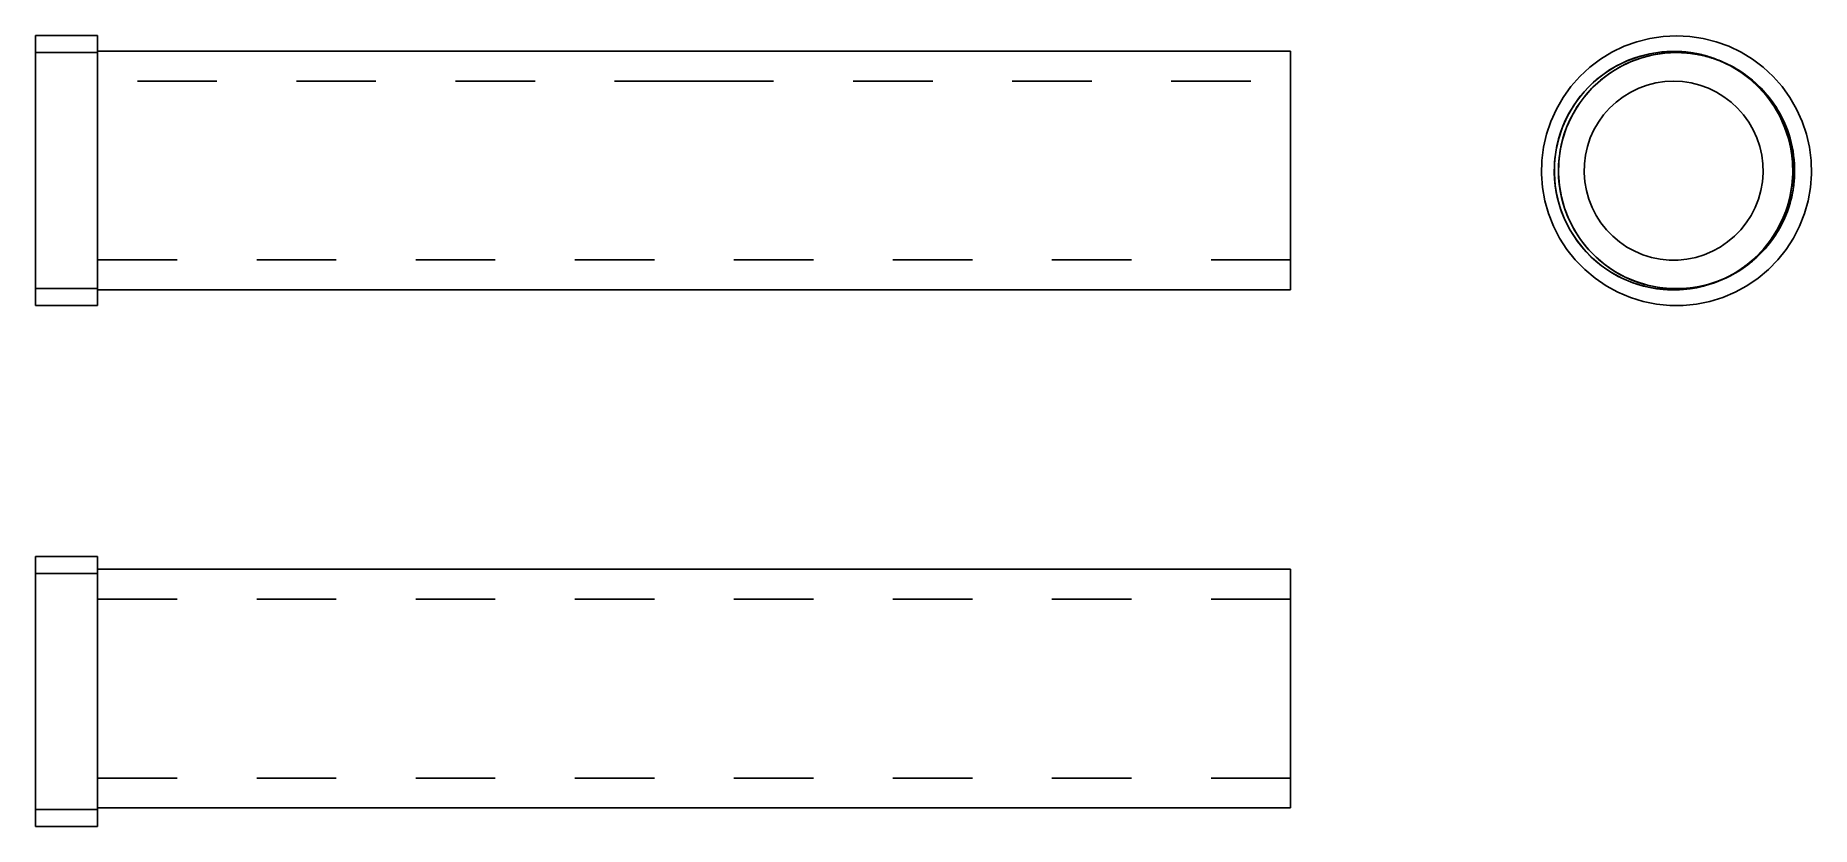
# Model space of a CAD drawing. Extents: x 0 to 2.23, y 0 to 0.99.
import ezdxf

# ---------------------------------------------------------------- set-up
doc = ezdxf.new("R2010")
doc.units = 0
doc.linetypes.add('HIDDEN', pattern=[0.078906, 0.05263, -0.026276])
for name, color, linetype in [('FRONT', 7, 'CONTINUOUS'), ('FRONT_HID', 7, 'HIDDEN'), ('LEFT', 7, 'CONTINUOUS'), ('LEFT_HID', 7, 'HIDDEN'), ('TOP', 7, 'CONTINUOUS'), ('TOP_HID', 7, 'HIDDEN')]:
    doc.layers.add(name, color=color, linetype=linetype)

msp = doc.modelspace()

# ---------------------------------------------------------------- linework, layer by layer
at = {"layer": 'FRONT'}
for p, q in [((0.078125, 0.994572), (0, 0.994572)), ((0, 0.655099), (0, 0.994572)), ((0.078125, 0.655099), (0.078125, 0.994572)), ((0.828125, 0.974836), (0.078125, 0.974836)), ((0.828125, 0.974836), (1.578125, 0.974836)), ((1.578125, 0.674836), (1.578125, 0.974836)), ((0.078125, 0.674836), (0.828125, 0.674836)), ((1.578125, 0.674836), (0.828125, 0.674836)), ((0, 0.655099), (0.078125, 0.655099))]:
    msp.add_line(p, q, dxfattribs=at)
at = {"layer": 'FRONT_HID', "linetype": 'HIDDEN'}
for p, q in [((0, 0.973355), (0, 0.676316)), ((0, 0.676316), (0, 0.973355)), ((0.078125, 0.973355), (0, 0.973355)), ((0.078125, 0.974836), (0.078125, 0.961624)), ((0.078125, 0.674836), (0.078125, 0.974836)), ((0.078125, 0.973355), (0.078125, 0.961624)), ((0.078125, 0.676316), (0.078125, 0.973355)), ((0.078125, 0.961624), (0.078125, 0.688047)), ((0.078125, 0.961624), (0.078125, 0.688047)), ((0.078125, 0.937336), (0.078125, 0.712336)), ((0.078125, 0.712336), (0.078125, 0.937336)), ((0.828125, 0.937336), (0.078125, 0.937336)), ((0.828125, 0.937336), (1.578125, 0.937336)), ((1.578125, 0.937336), (1.578125, 0.712336)), ((1.578125, 0.712336), (1.578125, 0.937336)), ((0.078125, 0.712336), (0.828125, 0.712336)), ((1.578125, 0.712336), (0.828125, 0.712336)), ((0, 0.676316), (0.078125, 0.676316)), ((0.078125, 0.688047), (0.078125, 0.674836)), ((0.078125, 0.688047), (0.078125, 0.676316))]:
    msp.add_line(p, q, dxfattribs=at)
at = {"layer": 'LEFT'}
for p, q in [((1.997502, 0.981033), (2.013403, 0.98682)), ((2.013403, 0.98682), (2.029801, 0.990996)), ((2.029801, 0.990996), (2.046534, 0.993518)), ((2.046534, 0.993518), (2.063434, 0.994361)), ((2.063434, 0.994361), (2.080334, 0.993518)), ((2.080334, 0.993518), (2.097067, 0.990996)), ((2.097067, 0.990996), (2.113465, 0.98682)), ((2.113465, 0.98682), (2.129366, 0.981033)), ((1.954329, 0.95465), (1.967818, 0.964868)), ((1.967818, 0.964868), (1.982257, 0.973691)), ((1.982257, 0.973691), (1.997502, 0.981033)), ((1.992404, 0.955058), (2.005744, 0.961482)), ((2.005744, 0.961482), (2.019657, 0.966546)), ((2.019657, 0.966546), (2.034005, 0.970199)), ((2.034005, 0.970199), (2.048646, 0.972406)), ((2.048646, 0.972406), (2.063434, 0.973144)), ((2.063434, 0.973144), (2.078222, 0.972406)), ((2.078222, 0.972406), (2.092863, 0.970199)), ((2.092863, 0.970199), (2.107211, 0.966546)), ((2.107211, 0.966546), (2.121124, 0.961482)), ((2.121124, 0.961482), (2.134464, 0.955058)), ((2.121288, 0.961413), (2.126231, 0.959079)), ((2.129366, 0.981033), (2.144611, 0.973691)), ((2.144611, 0.973691), (2.15905, 0.964868)), ((2.15905, 0.964868), (2.172539, 0.95465)), ((1.930728, 0.930454), (1.941925, 0.943141)), ((1.941925, 0.943141), (1.954329, 0.95465)), ((1.957114, 0.928326), (1.967967, 0.938397)), ((1.967967, 0.938397), (1.97977, 0.947337)), ((1.97977, 0.947337), (1.992404, 0.955058)), ((2.126231, 0.959079), (2.131085, 0.956567)), ((2.131085, 0.956567), (2.135845, 0.95388)), ((2.134464, 0.955058), (2.147098, 0.947337)), ((2.135845, 0.95388), (2.140504, 0.951021)), ((2.140504, 0.951021), (2.145056, 0.947994)), ((2.145056, 0.947994), (2.149494, 0.944804)), ((2.147098, 0.947337), (2.158901, 0.938397)), ((2.149494, 0.944804), (2.153813, 0.941454)), ((2.153813, 0.941454), (2.158007, 0.937948)), ((2.158007, 0.937948), (2.162071, 0.934292)), ((2.158901, 0.938397), (2.169754, 0.928326)), ((2.172539, 0.95465), (2.184943, 0.943141)), ((2.184943, 0.943141), (2.19614, 0.930454)), ((1.91239, 0.90206), (1.920851, 0.916715)), ((1.920851, 0.916715), (1.930728, 0.930454)), ((1.938674, 0.905203), (1.947317, 0.917225)), ((1.947317, 0.917225), (1.957114, 0.928326)), ((1.98742, 0.910805), (1.99636, 0.917576)), ((1.99636, 0.917576), (2.00593, 0.923424)), ((2.00593, 0.923424), (2.016035, 0.928291)), ((2.016035, 0.928291), (2.026573, 0.932126)), ((2.026573, 0.932126), (2.037442, 0.934894)), ((2.037442, 0.934894), (2.048532, 0.936565)), ((2.048532, 0.936565), (2.059733, 0.937125)), ((2.059733, 0.937125), (2.070935, 0.936565)), ((2.070935, 0.936565), (2.082025, 0.934894)), ((2.082025, 0.934894), (2.092893, 0.932126)), ((2.092893, 0.932126), (2.103432, 0.928291)), ((2.103432, 0.928291), (2.113537, 0.923424)), ((2.113537, 0.923424), (2.123107, 0.917576)), ((2.123107, 0.917576), (2.132047, 0.910805)), ((2.162071, 0.934292), (2.165999, 0.930491)), ((2.165999, 0.930491), (2.169785, 0.926549)), ((2.169754, 0.928326), (2.179551, 0.917225)), ((2.169785, 0.926549), (2.173426, 0.922472)), ((2.173426, 0.922472), (2.176915, 0.918264)), ((2.176915, 0.918264), (2.180249, 0.913933)), ((2.179551, 0.917225), (2.188195, 0.905203)), ((2.19614, 0.930454), (2.206017, 0.916715)), ((2.206017, 0.916715), (2.214478, 0.90206)), ((1.905431, 0.886636), (1.91239, 0.90206)), ((1.931271, 0.892381), (1.938674, 0.905203)), ((1.965231, 0.885661), (1.971777, 0.894767)), ((1.971777, 0.894767), (1.979198, 0.903176)), ((1.979198, 0.903176), (1.98742, 0.910805)), ((2.132047, 0.910805), (2.140268, 0.903176)), ((2.140268, 0.903176), (2.147689, 0.894767)), ((2.147689, 0.894767), (2.154236, 0.885661)), ((2.180249, 0.913933), (2.183423, 0.909482)), ((2.183423, 0.909482), (2.186433, 0.904919)), ((2.186433, 0.904919), (2.189274, 0.90025)), ((2.188195, 0.905203), (2.195598, 0.892381)), ((2.189274, 0.90025), (2.191944, 0.89548)), ((2.191944, 0.89548), (2.194437, 0.890616)), ((2.214478, 0.90206), (2.221438, 0.886636)), ((1.900041, 0.870596), (1.905431, 0.886636)), ((1.920465, 0.86485), (1.925181, 0.878885)), ((1.925181, 0.878885), (1.931271, 0.892381)), ((1.95501, 0.865725), (1.959623, 0.875948)), ((1.959623, 0.875948), (1.965231, 0.885661)), ((2.154236, 0.885661), (2.159844, 0.875948)), ((2.159844, 0.875948), (2.164457, 0.865725)), ((2.194437, 0.890616), (2.196752, 0.885664)), ((2.195598, 0.892381), (2.201687, 0.878885)), ((2.196752, 0.885664), (2.198885, 0.880631)), ((2.198885, 0.880631), (2.200833, 0.875524)), ((2.200833, 0.875524), (2.202594, 0.870349)), ((2.201687, 0.878885), (2.206403, 0.86485)), ((2.221438, 0.886636), (2.226827, 0.870596)), ((1.894172, 0.837309), (1.896276, 0.854099)), ((1.896276, 0.854099), (1.900041, 0.870596)), ((1.91533, 0.835723), (1.917171, 0.850415)), ((1.917171, 0.850415), (1.920465, 0.86485)), ((1.948943, 0.84416), (1.951438, 0.855094)), ((1.951438, 0.855094), (1.95501, 0.865725)), ((2.164457, 0.865725), (2.168029, 0.855094)), ((2.168029, 0.855094), (2.170524, 0.84416)), ((2.202594, 0.870349), (2.204165, 0.865114)), ((2.204165, 0.865114), (2.205545, 0.859825)), ((2.205545, 0.859825), (2.20673, 0.854489)), ((2.206403, 0.86485), (2.209697, 0.850415)), ((2.20673, 0.854489), (2.207721, 0.849113)), ((2.207721, 0.849113), (2.208515, 0.843705)), ((2.209697, 0.850415), (2.211539, 0.835723)), ((2.226827, 0.870596), (2.230592, 0.854099)), ((2.230592, 0.854099), (2.232696, 0.837309)), ((1.89375, 0.820393), (1.894172, 0.837309)), ((1.914961, 0.820922), (1.91533, 0.835723)), ((1.947268, 0.82182), (1.947548, 0.833032)), ((1.947548, 0.833032), (1.948943, 0.84416)), ((2.170524, 0.84416), (2.171919, 0.833032)), ((2.171919, 0.833032), (2.172198, 0.82182)), ((2.208515, 0.843705), (2.209111, 0.838272)), ((2.209111, 0.838272), (2.209509, 0.83282)), ((2.209509, 0.83282), (2.209709, 0.827358)), ((2.209709, 0.827358), (2.209709, 0.821891)), ((2.211539, 0.835723), (2.211908, 0.820922)), ((2.232696, 0.837309), (2.233118, 0.820393)), ((1.895015, 0.803519), (1.89375, 0.820393)), ((1.916067, 0.806157), (1.914961, 0.820922)), ((1.918638, 0.791576), (1.916067, 0.806157)), ((1.948107, 0.810636), (1.947268, 0.82182)), ((1.950054, 0.799591), (1.948107, 0.810636)), ((2.17136, 0.810636), (2.169413, 0.799591)), ((2.172198, 0.82182), (2.17136, 0.810636)), ((2.208515, 0.805544), (2.207721, 0.800136)), ((2.210801, 0.806157), (2.20823, 0.791576)), ((2.209111, 0.810977), (2.208515, 0.805544)), ((2.209509, 0.816429), (2.209111, 0.810977)), ((2.209709, 0.821891), (2.209509, 0.816429)), ((2.211908, 0.820922), (2.210801, 0.806157)), ((2.233118, 0.820393), (2.231854, 0.803519)), ((1.897953, 0.786855), (1.895015, 0.803519)), ((1.902536, 0.770566), (1.897953, 0.786855)), ((1.922648, 0.777323), (1.918638, 0.791576)), ((1.953092, 0.788795), (1.950054, 0.799591)), ((1.957189, 0.778355), (1.953092, 0.788795)), ((2.166375, 0.788795), (2.162278, 0.778355)), ((2.169413, 0.799591), (2.166375, 0.788795)), ((2.204165, 0.784135), (2.202594, 0.7789)), ((2.205545, 0.789424), (2.204165, 0.784135)), ((2.20823, 0.791576), (2.20422, 0.777323)), ((2.20673, 0.79476), (2.205545, 0.789424)), ((2.207721, 0.800136), (2.20673, 0.79476)), ((2.228915, 0.786855), (2.224332, 0.770566)), ((2.231854, 0.803519), (2.228915, 0.786855)), ((1.908718, 0.754814), (1.902536, 0.770566)), ((1.928057, 0.76354), (1.922648, 0.777323)), ((1.934812, 0.750365), (1.928057, 0.76354)), ((1.962306, 0.768375), (1.957189, 0.778355)), ((1.96839, 0.758953), (1.962306, 0.768375)), ((2.157161, 0.768375), (2.151076, 0.758953)), ((2.162278, 0.778355), (2.157161, 0.768375)), ((2.198811, 0.76354), (2.192056, 0.750365)), ((2.196752, 0.763585), (2.194437, 0.758633)), ((2.198885, 0.768618), (2.196752, 0.763585)), ((2.20422, 0.777323), (2.198811, 0.76354)), ((2.200833, 0.773725), (2.198885, 0.768618)), ((2.202594, 0.7789), (2.200833, 0.773725)), ((2.224332, 0.770566), (2.21815, 0.754814)), ((1.916438, 0.739756), (1.908718, 0.754814)), ((1.925618, 0.725542), (1.916438, 0.739756)), ((1.942845, 0.737927), (1.934812, 0.750365)), ((1.952077, 0.726351), (1.942845, 0.737927)), ((1.975383, 0.750185), (1.96839, 0.758953)), ((1.983214, 0.742156), (1.975383, 0.750185)), ((1.991805, 0.734947), (1.983214, 0.742156)), ((2.136253, 0.742156), (2.127661, 0.734947)), ((2.144084, 0.750185), (2.136253, 0.742156)), ((2.151076, 0.758953), (2.144084, 0.750185)), ((2.184023, 0.737927), (2.174791, 0.726351)), ((2.183423, 0.739767), (2.180249, 0.735316)), ((2.186433, 0.74433), (2.183423, 0.739767)), ((2.192056, 0.750365), (2.184023, 0.737927)), ((2.189274, 0.748999), (2.186433, 0.74433)), ((2.191944, 0.753769), (2.189274, 0.748999)), ((2.194437, 0.758633), (2.191944, 0.753769)), ((2.210431, 0.739756), (2.20125, 0.725542)), ((2.21815, 0.754814), (2.210431, 0.739756)), ((1.936169, 0.712312), (1.925618, 0.725542)), ((1.962415, 0.715752), (1.952077, 0.726351)), ((1.973757, 0.706235), (1.962415, 0.715752)), ((2.001072, 0.728629), (1.991805, 0.734947)), ((2.010922, 0.723266), (2.001072, 0.728629)), ((2.021256, 0.718909), (2.010922, 0.723266)), ((2.031973, 0.715603), (2.021256, 0.718909)), ((2.042966, 0.713381), (2.031973, 0.715603)), ((2.087494, 0.715603), (2.076501, 0.713381)), ((2.098211, 0.718909), (2.087494, 0.715603)), ((2.108545, 0.723266), (2.098211, 0.718909)), ((2.118395, 0.728629), (2.108545, 0.723266)), ((2.127661, 0.734947), (2.118395, 0.728629)), ((2.164453, 0.715752), (2.153111, 0.706235)), ((2.162071, 0.714957), (2.158007, 0.711301)), ((2.165999, 0.718758), (2.162071, 0.714957)), ((2.174791, 0.726351), (2.164453, 0.715752)), ((2.169785, 0.7227), (2.165999, 0.718758)), ((2.173426, 0.726777), (2.169785, 0.7227)), ((2.176915, 0.730985), (2.173426, 0.726777)), ((2.180249, 0.735316), (2.176915, 0.730985)), ((2.20125, 0.725542), (2.1907, 0.712312)), ((1.947984, 0.700199), (1.936169, 0.712312)), ((1.960946, 0.689322), (1.947984, 0.700199)), ((1.985991, 0.697894), (1.973757, 0.706235)), ((1.998994, 0.690813), (1.985991, 0.697894)), ((2.054126, 0.712264), (2.042966, 0.713381)), ((2.065341, 0.712264), (2.054126, 0.712264)), ((2.076501, 0.713381), (2.065341, 0.712264)), ((2.131085, 0.692682), (2.126231, 0.69017)), ((2.140878, 0.697894), (2.127874, 0.690813)), ((2.135845, 0.695369), (2.131085, 0.692682)), ((2.140504, 0.698228), (2.135845, 0.695369)), ((2.145056, 0.701255), (2.140504, 0.698228)), ((2.153111, 0.706235), (2.140878, 0.697894)), ((2.149494, 0.704445), (2.145056, 0.701255)), ((2.153813, 0.707795), (2.149494, 0.704445)), ((2.158007, 0.711301), (2.153813, 0.707795)), ((2.178884, 0.700199), (2.165922, 0.689322)), ((2.1907, 0.712312), (2.178884, 0.700199)), ((1.974927, 0.67979), (1.960946, 0.689322)), ((1.989788, 0.671697), (1.974927, 0.67979)), ((2.005381, 0.665124), (1.989788, 0.671697)), ((2.012637, 0.685062), (1.998994, 0.690813)), ((2.026786, 0.680697), (2.012637, 0.685062)), ((2.041298, 0.677764), (2.026786, 0.680697)), ((2.056031, 0.676289), (2.041298, 0.677764)), ((2.070837, 0.676289), (2.056031, 0.676289)), ((2.08557, 0.677764), (2.070837, 0.676289)), ((2.100082, 0.680697), (2.08557, 0.677764)), ((2.114231, 0.685062), (2.100082, 0.680697)), ((2.127874, 0.690813), (2.114231, 0.685062)), ((2.126231, 0.69017), (2.121288, 0.687836)), ((2.13708, 0.671697), (2.121488, 0.665124)), ((2.151941, 0.67979), (2.13708, 0.671697)), ((2.165922, 0.689322), (2.151941, 0.67979)), ((2.02155, 0.660136), (2.005381, 0.665124)), ((2.038136, 0.656784), (2.02155, 0.660136)), ((2.054973, 0.655099), (2.038136, 0.656784)), ((2.071895, 0.655099), (2.054973, 0.655099)), ((2.088732, 0.656784), (2.071895, 0.655099)), ((2.105318, 0.660136), (2.088732, 0.656784)), ((2.121488, 0.665124), (2.105318, 0.660136))]:
    msp.add_line(p, q, dxfattribs=at)
at = {"layer": 'LEFT_HID', "linetype": 'HIDDEN'}
for p, q in [((1.987995, 0.956358), (2.001468, 0.962846)), ((1.994134, 0.95952), (2.001867, 0.963013)), ((1.998868, 0.958375), (2.006485, 0.961792)), ((2.001468, 0.962846), (2.01552, 0.96796)), ((2.001867, 0.963013), (2.009785, 0.966064)), ((2.006485, 0.961792), (2.014282, 0.964775)), ((2.009785, 0.966064), (2.017863, 0.968662)), ((2.014282, 0.964775), (2.022234, 0.967315)), ((2.01552, 0.96796), (2.030012, 0.97165)), ((2.017863, 0.968662), (2.026075, 0.9708)), ((2.022234, 0.967315), (2.030317, 0.969405)), ((2.026075, 0.9708), (2.034395, 0.972469)), ((2.030012, 0.97165), (2.044798, 0.973879)), ((2.030317, 0.969405), (2.038504, 0.971037)), ((2.034395, 0.972469), (2.042796, 0.973665)), ((2.038504, 0.971037), (2.04677, 0.972206)), ((2.042796, 0.973665), (2.051251, 0.974385)), ((2.044798, 0.973879), (2.059733, 0.974625)), ((2.04677, 0.972206), (2.055089, 0.97291)), ((2.051251, 0.974385), (2.059733, 0.974625)), ((2.055089, 0.97291), (2.063434, 0.973144)), ((2.059733, 0.974625), (2.06074, 0.974621)), ((2.059733, 0.974625), (2.074669, 0.973879)), ((2.06074, 0.974621), (2.061747, 0.974611)), ((2.061747, 0.974611), (2.062754, 0.974594)), ((2.062754, 0.974594), (2.06376, 0.97457)), ((2.063434, 0.973144), (2.064377, 0.973141)), ((2.06376, 0.97457), (2.064766, 0.97454)), ((2.064377, 0.973141), (2.065321, 0.973132)), ((2.064766, 0.97454), (2.065773, 0.974503)), ((2.065321, 0.973132), (2.066264, 0.973117)), ((2.065773, 0.974503), (2.066778, 0.974459)), ((2.066264, 0.973117), (2.067207, 0.973096)), ((2.066778, 0.974459), (2.067784, 0.974408)), ((2.067207, 0.973096), (2.06815, 0.973069)), ((2.067784, 0.974408), (2.068789, 0.974351)), ((2.06815, 0.973069), (2.069092, 0.973036)), ((2.068789, 0.974351), (2.069794, 0.974287)), ((2.069092, 0.973036), (2.070035, 0.972998)), ((2.069794, 0.974287), (2.070798, 0.974216)), ((2.070035, 0.972998), (2.070977, 0.972953)), ((2.070798, 0.974216), (2.071802, 0.974138)), ((2.070977, 0.972953), (2.071919, 0.972902)), ((2.071802, 0.974138), (2.072805, 0.974054)), ((2.071919, 0.972902), (2.072861, 0.972845)), ((2.072805, 0.974054), (2.073808, 0.973963)), ((2.072861, 0.972845), (2.073802, 0.972782)), ((2.073802, 0.972782), (2.074742, 0.972713)), ((2.073808, 0.973963), (2.07481, 0.973865)), ((2.074669, 0.973879), (2.089455, 0.97165)), ((2.074742, 0.972713), (2.075683, 0.972638)), ((2.07481, 0.973865), (2.075811, 0.97376)), ((2.075683, 0.972638), (2.076623, 0.972558)), ((2.075811, 0.97376), (2.076812, 0.973649)), ((2.076623, 0.972558), (2.077562, 0.972471)), ((2.076812, 0.973649), (2.077812, 0.973531)), ((2.077562, 0.972471), (2.078501, 0.972378)), ((2.077812, 0.973531), (2.078811, 0.973406)), ((2.078501, 0.972378), (2.079439, 0.972279)), ((2.078811, 0.973406), (2.079809, 0.973275)), ((2.079439, 0.972279), (2.080376, 0.972175)), ((2.079809, 0.973275), (2.080806, 0.973137)), ((2.080376, 0.972175), (2.081313, 0.972064)), ((2.080806, 0.973137), (2.081802, 0.972992)), ((2.081313, 0.972064), (2.082249, 0.971948)), ((2.081802, 0.972992), (2.082798, 0.972841)), ((2.082249, 0.971948), (2.083184, 0.971825)), ((2.082798, 0.972841), (2.083792, 0.972683)), ((2.083184, 0.971825), (2.084119, 0.971697)), ((2.083792, 0.972683), (2.084785, 0.972518)), ((2.084119, 0.971697), (2.085052, 0.971562)), ((2.084785, 0.972518), (2.085777, 0.972346)), ((2.085052, 0.971562), (2.085985, 0.971422)), ((2.085777, 0.972346), (2.086768, 0.972168)), ((2.085985, 0.971422), (2.086917, 0.971276)), ((2.086768, 0.972168), (2.087758, 0.971983)), ((2.086917, 0.971276), (2.087848, 0.971124)), ((2.087758, 0.971983), (2.088746, 0.971792)), ((2.087848, 0.971124), (2.088778, 0.970966)), ((2.088746, 0.971792), (2.089733, 0.971594)), ((2.088778, 0.970966), (2.089707, 0.970802)), ((2.089455, 0.97165), (2.103947, 0.96796)), ((2.089707, 0.970802), (2.090635, 0.970632)), ((2.089733, 0.971594), (2.090719, 0.971389)), ((2.090635, 0.970632), (2.091562, 0.970456)), ((2.090719, 0.971389), (2.091704, 0.971178)), ((2.091562, 0.970456), (2.092487, 0.970275)), ((2.091704, 0.971178), (2.092686, 0.97096)), ((2.092487, 0.970275), (2.093412, 0.970087)), ((2.092686, 0.97096), (2.093668, 0.970736)), ((2.093412, 0.970087), (2.094335, 0.969894)), ((2.093668, 0.970736), (2.094648, 0.970505)), ((2.094335, 0.969894), (2.095257, 0.969695)), ((2.094648, 0.970505), (2.095626, 0.970267)), ((2.095257, 0.969695), (2.096178, 0.96949)), ((2.095626, 0.970267), (2.096603, 0.970023)), ((2.096178, 0.96949), (2.097097, 0.969279)), ((2.096603, 0.970023), (2.097578, 0.969772)), ((2.097097, 0.969279), (2.098015, 0.969062)), ((2.097578, 0.969772), (2.098551, 0.969515)), ((2.098015, 0.969062), (2.098932, 0.96884)), ((2.098551, 0.969515), (2.099523, 0.969251)), ((2.098932, 0.96884), (2.099847, 0.968611)), ((2.099523, 0.969251), (2.100493, 0.968981)), ((2.099847, 0.968611), (2.100761, 0.968377)), ((2.100493, 0.968981), (2.101461, 0.968704)), ((2.100761, 0.968377), (2.101673, 0.968137)), ((2.101461, 0.968704), (2.102427, 0.96842)), ((2.101673, 0.968137), (2.102584, 0.967891)), ((2.102427, 0.96842), (2.103391, 0.968131)), ((2.102584, 0.967891), (2.103493, 0.96764)), ((2.103391, 0.968131), (2.104353, 0.967834)), ((2.103493, 0.96764), (2.1044, 0.967383)), ((2.103947, 0.96796), (2.117999, 0.962846)), ((2.104353, 0.967834), (2.105313, 0.967532)), ((2.1044, 0.967383), (2.105306, 0.96712)), ((2.105306, 0.96712), (2.10621, 0.966851)), ((2.105313, 0.967532), (2.106272, 0.967223)), ((2.10621, 0.966851), (2.107113, 0.966576)), ((2.106272, 0.967223), (2.107228, 0.966907)), ((2.107113, 0.966576), (2.108013, 0.966296)), ((2.107228, 0.966907), (2.108181, 0.966585)), ((2.108013, 0.966296), (2.108912, 0.96601)), ((2.108181, 0.966585), (2.109133, 0.966257)), ((2.108912, 0.96601), (2.109809, 0.965718)), ((2.109133, 0.966257), (2.110083, 0.965922)), ((2.109809, 0.965718), (2.110705, 0.965421)), ((2.110083, 0.965922), (2.11103, 0.965581)), ((2.110705, 0.965421), (2.111598, 0.965118)), ((2.11103, 0.965581), (2.111975, 0.965233)), ((2.111598, 0.965118), (2.112489, 0.964809)), ((2.111975, 0.965233), (2.112917, 0.96488)), ((2.112489, 0.964809), (2.113379, 0.964495)), ((2.112917, 0.96488), (2.113858, 0.964519)), ((2.113379, 0.964495), (2.114266, 0.964175)), ((2.113858, 0.964519), (2.114795, 0.964153)), ((2.114266, 0.964175), (2.115151, 0.963849)), ((2.114795, 0.964153), (2.115731, 0.96378)), ((2.115151, 0.963849), (2.116034, 0.963518)), ((2.115731, 0.96378), (2.116663, 0.963401)), ((2.116034, 0.963518), (2.116915, 0.963181)), ((2.116663, 0.963401), (2.117594, 0.963016)), ((2.116915, 0.963181), (2.117794, 0.962838)), ((2.117594, 0.963016), (2.118521, 0.962625)), ((2.117794, 0.962838), (2.118671, 0.96249)), ((2.117999, 0.962846), (2.131472, 0.956358)), ((2.118521, 0.962625), (2.119446, 0.962227)), ((2.118671, 0.96249), (2.119546, 0.962137)), ((2.119446, 0.962227), (2.120368, 0.961823)), ((2.119546, 0.962137), (2.120418, 0.961778)), ((2.120368, 0.961823), (2.121288, 0.961413)), ((2.120418, 0.961778), (2.121288, 0.961413)), ((2.121288, 0.961413), (2.12633, 0.959169)), ((1.952353, 0.92936), (1.963315, 0.939531)), ((1.959087, 0.935847), (1.965538, 0.94136)), ((1.963315, 0.939531), (1.975235, 0.94856)), ((1.964299, 0.935215), (1.970669, 0.940611)), ((1.965538, 0.94136), (1.97229, 0.9465)), ((1.970669, 0.940611), (1.977333, 0.94564)), ((1.97229, 0.9465), (1.979322, 0.95125)), ((1.975235, 0.94856), (1.987995, 0.956358)), ((1.977333, 0.94564), (1.984269, 0.950287)), ((1.979322, 0.95125), (1.986611, 0.955594)), ((1.984269, 0.950287), (1.991454, 0.954536)), ((1.986611, 0.955594), (1.994134, 0.95952)), ((1.991454, 0.954536), (1.998868, 0.958375)), ((2.12633, 0.959169), (2.131286, 0.956739)), ((2.131286, 0.956739), (2.136148, 0.954127)), ((2.131472, 0.956358), (2.144231, 0.94856)), ((2.136148, 0.954127), (2.140909, 0.951336)), ((2.140909, 0.951336), (2.145564, 0.948369)), ((2.144231, 0.94856), (2.156152, 0.939531)), ((2.145564, 0.948369), (2.150105, 0.945232)), ((2.150105, 0.945232), (2.154526, 0.941929)), ((2.154526, 0.941929), (2.158822, 0.938463)), ((2.156152, 0.939531), (2.167113, 0.92936)), ((2.158822, 0.938463), (2.162986, 0.934841)), ((1.93373, 0.906006), (1.942459, 0.918148)), ((1.936697, 0.910427), (1.941746, 0.917247)), ((1.941746, 0.917247), (1.947172, 0.923771)), ((1.942135, 0.910326), (1.947142, 0.917006)), ((1.942459, 0.918148), (1.952353, 0.92936)), ((1.947142, 0.917006), (1.952517, 0.923394)), ((1.947172, 0.923771), (1.952959, 0.929977)), ((1.952517, 0.923394), (1.958242, 0.92947)), ((1.952959, 0.929977), (1.959087, 0.935847)), ((1.958242, 0.92947), (1.964299, 0.935215)), ((2.162986, 0.934841), (2.167012, 0.931066)), ((2.167012, 0.931066), (2.170896, 0.927143)), ((2.167113, 0.92936), (2.177008, 0.918148)), ((2.170896, 0.927143), (2.174631, 0.92308)), ((2.174631, 0.92308), (2.178212, 0.91888)), ((2.177008, 0.918148), (2.185737, 0.906006)), ((2.178212, 0.91888), (2.181635, 0.914551)), ((1.923971, 0.888411), (1.927796, 0.895986)), ((1.926253, 0.893056), (1.93373, 0.906006)), ((1.927796, 0.895986), (1.932042, 0.903332)), ((1.929471, 0.888749), (1.933286, 0.896175)), ((1.932042, 0.903332), (1.936697, 0.910427)), ((1.933286, 0.896175), (1.937511, 0.903375)), ((1.937511, 0.903375), (1.942135, 0.910326)), ((2.181635, 0.914551), (2.184894, 0.910097)), ((2.184894, 0.910097), (2.187986, 0.905525)), ((2.185737, 0.906006), (2.193214, 0.893056)), ((2.187986, 0.905525), (2.190906, 0.900841)), ((2.190906, 0.900841), (2.19365, 0.896052)), ((2.19365, 0.896052), (2.196214, 0.891165)), ((1.915147, 0.864561), (1.917637, 0.872673)), ((1.91534, 0.865251), (1.920102, 0.879426)), ((1.917637, 0.872673), (1.920582, 0.880631)), ((1.920102, 0.879426), (1.926253, 0.893056)), ((1.920582, 0.880631), (1.923971, 0.888411)), ((1.920608, 0.865353), (1.923122, 0.873314)), ((1.923122, 0.873314), (1.926079, 0.881121)), ((1.926079, 0.881121), (1.929471, 0.888749)), ((2.193214, 0.893056), (2.199364, 0.879426)), ((2.196214, 0.891165), (2.198595, 0.886185)), ((2.198595, 0.886185), (2.200789, 0.881121)), ((2.199364, 0.879426), (2.204127, 0.865251)), ((2.200789, 0.881121), (2.202793, 0.875978)), ((2.202793, 0.875978), (2.204605, 0.870765)), ((1.910153, 0.835834), (1.912012, 0.850672)), ((1.911563, 0.847979), (1.913121, 0.856321)), ((1.912012, 0.850672), (1.91534, 0.865251)), ((1.913121, 0.856321), (1.915147, 0.864561)), ((1.915798, 0.840801), (1.91694, 0.849071)), ((1.91694, 0.849071), (1.918545, 0.857263)), ((1.918545, 0.857263), (1.920608, 0.865353)), ((2.204127, 0.865251), (2.207455, 0.850672)), ((2.204605, 0.870765), (2.206222, 0.865488)), ((2.206222, 0.865488), (2.207641, 0.860154)), ((2.207455, 0.850672), (2.209314, 0.835834)), ((2.207641, 0.860154), (2.208862, 0.854771)), ((2.208862, 0.854771), (2.209882, 0.849347)), ((2.209882, 0.849347), (2.210699, 0.843889)), ((1.909747, 0.822614), (1.909873, 0.831099)), ((1.90978, 0.820885), (1.910153, 0.835834)), ((1.909873, 0.831099), (1.910479, 0.839563)), ((1.910479, 0.839563), (1.911563, 0.847979)), ((1.914915, 0.824134), (1.915122, 0.83248)), ((1.915122, 0.83248), (1.915798, 0.840801)), ((2.209314, 0.835834), (2.209687, 0.820885)), ((2.210699, 0.843889), (2.211313, 0.838404)), ((2.211313, 0.838404), (2.211723, 0.8329)), ((2.211723, 0.8329), (2.211928, 0.827384)), ((2.211928, 0.827384), (2.211928, 0.821865)), ((1.910101, 0.814136), (1.909747, 0.822614)), ((1.910898, 0.805973), (1.90978, 0.820885)), ((1.910933, 0.805692), (1.910101, 0.814136)), ((1.913494, 0.791246), (1.910898, 0.805973)), ((1.912242, 0.797307), (1.910933, 0.805692)), ((1.915177, 0.81579), (1.914915, 0.824134)), ((1.915908, 0.807474), (1.915177, 0.81579)), ((1.917105, 0.799212), (1.915908, 0.807474)), ((2.208569, 0.805973), (2.205973, 0.791246)), ((2.209687, 0.820885), (2.208569, 0.805973)), ((2.210699, 0.80536), (2.209882, 0.799902)), ((2.211313, 0.810845), (2.210699, 0.80536)), ((2.211723, 0.816349), (2.211313, 0.810845)), ((2.211928, 0.821865), (2.211723, 0.816349)), ((1.914023, 0.789011), (1.912242, 0.797307)), ((1.917544, 0.776852), (1.913494, 0.791246)), ((1.91627, 0.780828), (1.914023, 0.789011)), ((1.918764, 0.79103), (1.917105, 0.799212)), ((1.92088, 0.782954), (1.918764, 0.79103)), ((1.923447, 0.77501), (1.92088, 0.782954)), ((2.205973, 0.791246), (2.201923, 0.776852)), ((2.206222, 0.783761), (2.204605, 0.778484)), ((2.207641, 0.789095), (2.206222, 0.783761)), ((2.208862, 0.794478), (2.207641, 0.789095)), ((2.209882, 0.799902), (2.208862, 0.794478)), ((1.918976, 0.772785), (1.91627, 0.780828)), ((1.923008, 0.762931), (1.917544, 0.776852)), ((1.922132, 0.764909), (1.918976, 0.772785)), ((1.925729, 0.757223), (1.922132, 0.764909)), ((1.92983, 0.749625), (1.923008, 0.762931)), ((1.926455, 0.767223), (1.923447, 0.77501)), ((1.929897, 0.759617), (1.926455, 0.767223)), ((1.933761, 0.752216), (1.929897, 0.759617)), ((2.196459, 0.762931), (2.189637, 0.749625)), ((2.198595, 0.763064), (2.196214, 0.758084)), ((2.201923, 0.776852), (2.196459, 0.762931)), ((2.200789, 0.768128), (2.198595, 0.763064)), ((2.202793, 0.773271), (2.200789, 0.768128)), ((2.204605, 0.778484), (2.202793, 0.773271)), ((1.929755, 0.749753), (1.925729, 0.757223)), ((1.934197, 0.742523), (1.929755, 0.749753)), ((1.937943, 0.737063), (1.92983, 0.749625)), ((1.938034, 0.745045), (1.933761, 0.752216)), ((1.939041, 0.735556), (1.934197, 0.742523)), ((1.947266, 0.725372), (1.937943, 0.737063)), ((1.942704, 0.738124), (1.938034, 0.745045)), ((1.947755, 0.731477), (1.942704, 0.738124)), ((2.181524, 0.737063), (2.172201, 0.725372)), ((2.189637, 0.749625), (2.181524, 0.737063)), ((2.184894, 0.739152), (2.181635, 0.734698)), ((2.187986, 0.743724), (2.184894, 0.739152)), ((2.190906, 0.748408), (2.187986, 0.743724)), ((2.19365, 0.753197), (2.190906, 0.748408)), ((2.196214, 0.758084), (2.19365, 0.753197)), ((1.94427, 0.728873), (1.939041, 0.735556)), ((1.94987, 0.722497), (1.94427, 0.728873)), ((1.957708, 0.714667), (1.947266, 0.725372)), ((1.953171, 0.725125), (1.947755, 0.731477)), ((1.955821, 0.716448), (1.94987, 0.722497)), ((1.958936, 0.719086), (1.953171, 0.725125)), ((1.962104, 0.710745), (1.955821, 0.716448)), ((1.969163, 0.705055), (1.957708, 0.714667)), ((1.965031, 0.713382), (1.958936, 0.719086)), ((2.161759, 0.714667), (2.150304, 0.705055)), ((2.172201, 0.725372), (2.161759, 0.714667)), ((2.167012, 0.718184), (2.162986, 0.714409)), ((2.170896, 0.722106), (2.167012, 0.718184)), ((2.174631, 0.726169), (2.170896, 0.722106)), ((2.178212, 0.730369), (2.174631, 0.726169)), ((2.181635, 0.734698), (2.178212, 0.730369)), ((1.9687, 0.705407), (1.962104, 0.710745)), ((1.971437, 0.708028), (1.965031, 0.713382)), ((1.975587, 0.700449), (1.9687, 0.705407)), ((1.981518, 0.696631), (1.969163, 0.705055)), ((1.978134, 0.703043), (1.971437, 0.708028)), ((1.982744, 0.69589), (1.975587, 0.700449)), ((1.9851, 0.698443), (1.978134, 0.703043)), ((1.994651, 0.689479), (1.981518, 0.696631)), ((1.990147, 0.691742), (1.982744, 0.69589)), ((1.992314, 0.69424), (1.9851, 0.698443)), ((1.999752, 0.69045), (1.992314, 0.69424)), ((2.137949, 0.696631), (2.124816, 0.689479)), ((2.131286, 0.69251), (2.12633, 0.69008)), ((2.136148, 0.695122), (2.131286, 0.69251)), ((2.140909, 0.697913), (2.136148, 0.695122)), ((2.150304, 0.705055), (2.137949, 0.696631)), ((2.145564, 0.70088), (2.140909, 0.697913)), ((2.150105, 0.704017), (2.145564, 0.70088)), ((2.154526, 0.70732), (2.150105, 0.704017)), ((2.158822, 0.710786), (2.154526, 0.70732)), ((2.162986, 0.714409), (2.158822, 0.710786)), ((1.997772, 0.68802), (1.990147, 0.691742)), ((2.00843, 0.683671), (1.994651, 0.689479)), ((2.005596, 0.684735), (1.997772, 0.68802)), ((2.007392, 0.687084), (1.999752, 0.69045)), ((2.013593, 0.681897), (2.005596, 0.684735)), ((2.015208, 0.684153), (2.007392, 0.687084)), ((2.02272, 0.679263), (2.00843, 0.683671)), ((2.021738, 0.679516), (2.013593, 0.681897)), ((2.023177, 0.681665), (2.015208, 0.684153)), ((2.030005, 0.6776), (2.021738, 0.679516)), ((2.037377, 0.6763), (2.02272, 0.679263)), ((2.031274, 0.679629), (2.023177, 0.681665)), ((2.038366, 0.676154), (2.030005, 0.6776)), ((2.039471, 0.678051), (2.031274, 0.679629)), ((2.052257, 0.674811), (2.037377, 0.6763)), ((2.046796, 0.675183), (2.038366, 0.676154)), ((2.047745, 0.676936), (2.039471, 0.678051)), ((2.055268, 0.674691), (2.046796, 0.675183)), ((2.056068, 0.676288), (2.047745, 0.676936)), ((2.06721, 0.674811), (2.052257, 0.674811)), ((2.063753, 0.674678), (2.055268, 0.674691)), ((2.064415, 0.676108), (2.056068, 0.676288)), ((2.072226, 0.675146), (2.063753, 0.674678)), ((2.072758, 0.676398), (2.064415, 0.676108)), ((2.08209, 0.6763), (2.06721, 0.674811)), ((2.080659, 0.676091), (2.072226, 0.675146)), ((2.081072, 0.677156), (2.072758, 0.676398)), ((2.089025, 0.677512), (2.080659, 0.676091)), ((2.08933, 0.67838), (2.081072, 0.677156)), ((2.096747, 0.679263), (2.08209, 0.6763)), ((2.097297, 0.679404), (2.089025, 0.677512)), ((2.097506, 0.680066), (2.08933, 0.67838)), ((2.111036, 0.683671), (2.096747, 0.679263)), ((2.105448, 0.68176), (2.097297, 0.679404)), ((2.105575, 0.682209), (2.097506, 0.680066)), ((2.113454, 0.684574), (2.105448, 0.68176)), ((2.11351, 0.684802), (2.105575, 0.682209)), ((2.124816, 0.689479), (2.111036, 0.683671)), ((2.121288, 0.687836), (2.113454, 0.684574)), ((2.121288, 0.687836), (2.11351, 0.684802)), ((2.12633, 0.69008), (2.121288, 0.687836))]:
    msp.add_line(p, q, dxfattribs=at)
at = {"layer": 'TOP'}
for p, q in [((0, 0.339474), (0, 0.169737)), ((0, 0.339474), (0.078125, 0.339474)), ((0.078125, 0.339474), (0.078125, 0.169737)), ((0.078125, 0.323437), (0.828125, 0.323437)), ((1.578125, 0.323437), (0.828125, 0.323437)), ((1.578125, 0.323437), (1.578125, 0.173437)), ((0, 0.169737), (0, 0)), ((0.078125, 0.169737), (0.078125, 0)), ((1.578125, 0.173437), (1.578125, 0.023437)), ((0.078125, 0.023437), (0.828125, 0.023437)), ((1.578125, 0.023437), (0.828125, 0.023437)), ((0, 0), (0.078125, 0))]:
    msp.add_line(p, q, dxfattribs=at)
at = {"layer": 'TOP_HID', "linetype": 'HIDDEN'}
for p, q in [((0, 0), (0, 0.339474)), ((0.078125, 0), (0.078125, 0.339474)), ((0, 0.021217), (0, 0.318257)), ((0, 0.318257), (0, 0.169737)), ((0, 0.318257), (0.078125, 0.318257)), ((0.078125, 0.111883), (0.078125, 0.323437)), ((0.078125, 0.323437), (0.078125, 0.173437)), ((0.078125, 0.111883), (0.078125, 0.318257)), ((0.078125, 0.318257), (0.078125, 0.169737)), ((1.578125, 0.023437), (1.578125, 0.323437)), ((0.078125, 0.060937), (0.078125, 0.285937)), ((0.078125, 0.285937), (0.078125, 0.173437)), ((0.078125, 0.285937), (0.828125, 0.285937)), ((1.578125, 0.285937), (0.828125, 0.285937)), ((1.578125, 0.060937), (1.578125, 0.285937)), ((1.578125, 0.285937), (1.578125, 0.173437)), ((0, 0.169737), (0, 0.021217)), ((0.078125, 0.173437), (0.078125, 0.111883)), ((0.078125, 0.173437), (0.078125, 0.060937)), ((0.078125, 0.169737), (0.078125, 0.111883)), ((1.578125, 0.173437), (1.578125, 0.060937)), ((0.078125, 0.111883), (0.078125, 0.021217)), ((0.078125, 0.021217), (0.078125, 0.111883)), ((0.078125, 0.111883), (0.078125, 0.023437)), ((0.078125, 0.023437), (0.078125, 0.111883)), ((0.078125, 0.060937), (0.828125, 0.060937)), ((1.578125, 0.060937), (0.828125, 0.060937)), ((0, 0.021217), (0.078125, 0.021217))]:
    msp.add_line(p, q, dxfattribs=at)

doc.saveas('drawing.dxf')
